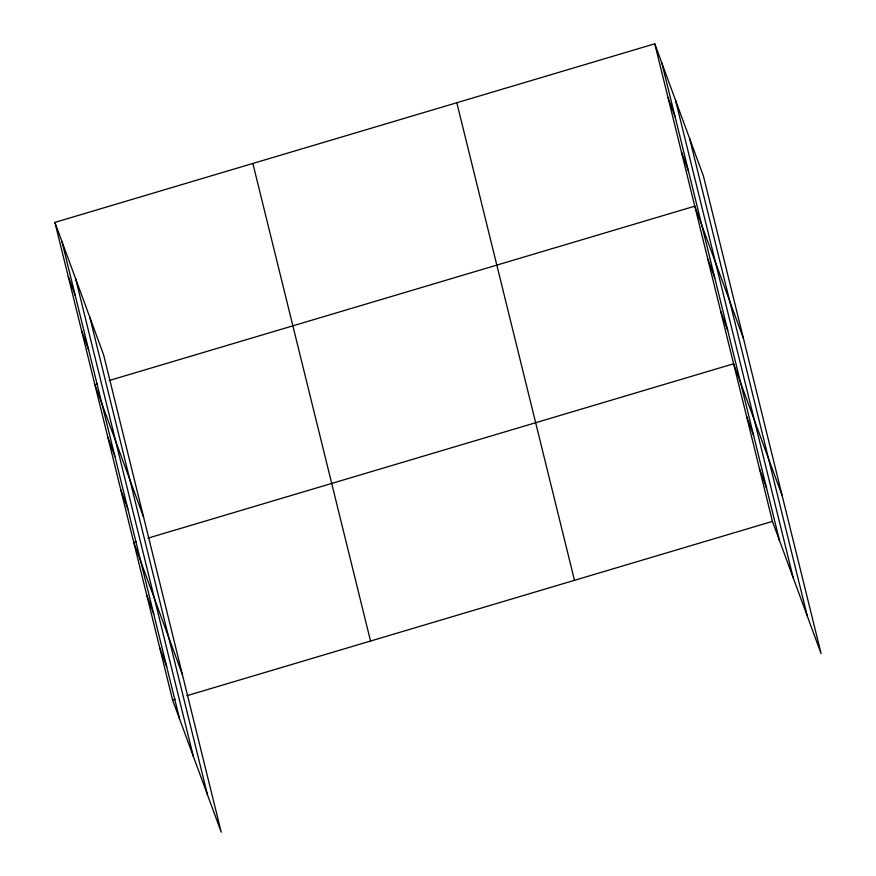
<?xml version="1.0" encoding="UTF-8"?>
<svg xmlns="http://www.w3.org/2000/svg" width="876" height="876" viewBox="0 0 876 876"><rect width="100%" height="100%" fill="white"/><g stroke="black" fill="none" stroke-linecap="round" stroke-linejoin="round"><path stroke-width="1.31" d="M54.903 222.394L103.554 354.616L221.234 832.2L172.583 699.968L54.903 222.394L654.766 43.8L703.417 176.032L821.097 653.606L772.446 521.384L654.766 43.8M97.499 383.995L94.915 384.772L143.565 516.993M109.15 380.534L694.778 206.178L743.428 338.41M136.338 541.598L133.743 542.375L182.394 674.597M147.978 538.138L733.617 363.781L782.257 496.002M172.583 699.968L175.167 699.201M186.807 695.73L772.446 521.384M668.103 97.926L675.166 117.099M681.44 152.052L688.503 171.225M707.72 258.716L714.783 277.889M720.663 311.243L727.726 330.416M746.56 416.308L753.612 435.481M759.503 468.846L766.555 488.02M68.24 276.52L75.292 295.694M81.578 330.646L88.629 349.82M107.858 437.299L114.909 456.473M120.8 489.837L127.852 509.011M146.686 594.903L153.749 614.076M159.629 647.441L166.692 666.614M689.697 138.726L807.365 616.299M675.549 100.28L793.229 577.864M661.829 62.973L779.498 540.558M456.812 102.733L574.492 580.317M252.857 163.451L370.537 641.035M89.834 317.309L207.502 794.893M75.686 278.875L193.355 756.448M61.955 241.568L179.635 719.141"/></g></svg>
